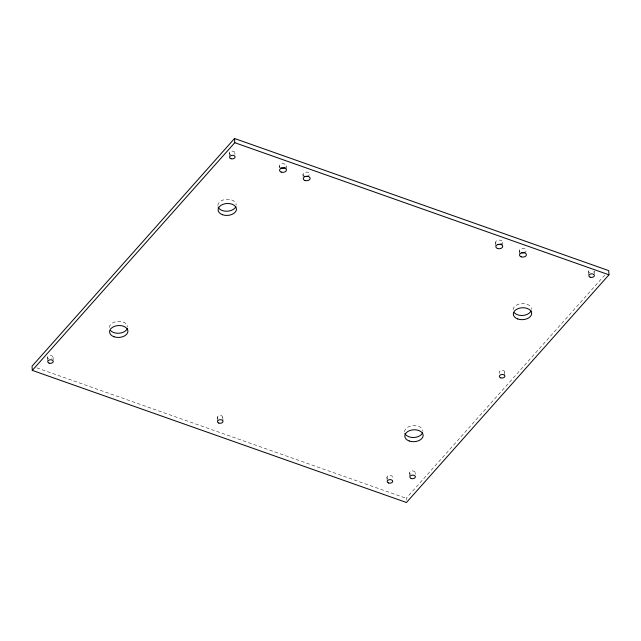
<?xml version="1.0" encoding="UTF-8"?>
<svg xmlns="http://www.w3.org/2000/svg" width="641" height="641" viewBox="0 0 641 641"><rect width="100%" height="100%" fill="white"/><g stroke="black" fill="none" stroke-linecap="round" stroke-linejoin="round"><path stroke-width="0.48" stroke-dasharray="3.21 2.4" d="M406.314 499.988L406.218 498.305L604.727 275.093M36.761 367.854L406.218 498.305M594.135 271.367L594.279 273.883M588.622 271.504L588.815 274.861M519.282 250.751L519.474 254.108M502.488 242.218L502.68 245.575M504.635 372.004L504.828 375.362M495.597 242.386L495.789 245.743M415.136 472.649L415.232 474.324M409.623 472.786L409.815 476.143M386.956 477.273L387.156 480.63M302.985 174.384L303.129 176.9M286.198 165.851L286.391 169.208M279.308 166.019L279.404 167.694M234.854 152.838L234.951 154.521M229.342 152.975L229.534 156.332M222.756 417.211L222.948 420.568M217.243 417.347L217.435 420.704M53.035 357.285L53.179 359.801M47.522 357.422L47.714 360.779M410.969 474.3A2.756 1.787 -3.3 0 1 410.144 471.744A2.756 1.787 -3.3 0 1 414.182 471.303A2.756 1.787 -3.3 0 1 414.302 473.931M499.908 373.391A2.756 1.787 -3.3 0 1 499.956 370.859A2.756 1.787 -3.3 0 1 503.858 370.762A2.756 1.787 -3.3 0 1 503.802 373.294M594.055 270.911A2.756 1.787 -3.3 0 1 593.75 272.273M589.968 273.026A2.756 1.787 -3.3 0 1 588.654 271.271A2.756 1.787 -3.3 0 1 590.706 269.725M387.741 478.523A2.756 1.787 -3.3 0 1 387.789 475.991A2.756 1.787 -3.3 0 1 391.691 475.894A2.756 1.787 -3.3 0 1 391.635 478.426M218.02 418.597A2.756 1.787 -3.3 0 1 217.908 416.185A2.756 1.787 -3.3 0 1 221.61 415.777A2.756 1.787 -3.3 0 1 222.363 418.116M48.868 358.944A2.756 1.787 -3.3 0 1 48.195 356.26A2.756 1.787 -3.3 0 1 52.418 356.156A2.756 1.787 -3.3 0 1 51.625 358.872M230.688 154.497A2.756 1.787 -3.3 0 1 229.734 152.069A2.756 1.787 -3.3 0 1 233.508 151.324A2.756 1.787 -3.3 0 1 234.47 153.744M404.543 431.77A9.198 5.961 -3.3 0 1 413.854 425.576A9.198 5.961 -3.3 0 1 422.916 431.313M513.072 309.731A9.198 5.961 -3.3 0 1 522.383 303.538A9.198 5.961 -3.3 0 1 531.445 309.283M217.844 205.489A9.198 5.961 -3.3 0 1 227.146 199.295A9.198 5.961 -3.3 0 1 236.217 205.04M109.315 327.527A9.198 5.961 -3.3 0 1 118.625 321.333A9.198 5.961 -3.3 0 1 127.687 327.07M520.252 252.306A3.445 2.235 -3.3 0 1 520.115 249.293A3.445 2.235 -3.3 0 1 524.739 248.78A3.445 2.235 -3.3 0 1 525.684 251.713M496.038 243.5A3.445 2.235 -3.3 0 1 498.634 240.095A3.445 2.235 -3.3 0 1 502.36 242.803M303.962 175.938A3.445 2.235 -3.3 0 1 305.581 172.157A3.445 2.235 -3.3 0 1 309.747 174.793M280.285 167.573A3.445 2.235 -3.3 0 1 281.904 163.792A3.445 2.235 -3.3 0 1 286.062 166.428"/><path stroke-width="0.96" d="M234.542 138.496L32.05 366.187L32.29 370.386L406.458 502.504L608.95 274.813L608.71 270.614L234.542 138.496L234.782 142.695L32.29 370.386M234.782 142.695L608.95 274.813M422.571 432.867A9.198 5.961 -3.3 0 1 413.605 437.507A9.198 5.961 -3.3 0 1 404.824 433.308M531.101 310.829A9.198 5.961 -3.3 0 1 523.336 315.396A9.198 5.961 -3.3 0 1 514.242 312.688M235.872 206.586A9.198 5.961 -3.3 0 1 226.906 211.234A9.198 5.961 -3.3 0 1 218.124 207.027M127.343 328.625A9.198 5.961 -3.3 0 1 119.579 333.184A9.198 5.961 -3.3 0 1 110.484 330.484M525.123 252.185A3.445 2.235 -3.3 0 1 521.79 252.85M501.446 243.828A3.445 2.235 -3.3 0 1 498.105 244.485M308.834 175.818A3.445 2.235 -3.3 0 1 304.667 176.275M285.157 167.453A3.445 2.235 -3.3 0 1 280.99 167.918M388.55 482.985A2.756 1.787 -3.3 0 0 392.709 481.335A2.756 1.787 -3.3 0 0 388.606 479.885A2.756 1.787 -3.3 0 0 388.55 482.985M218.829 423.06A2.756 1.787 -3.3 0 0 222.996 421.409A2.756 1.787 -3.3 0 0 218.893 419.959A2.756 1.787 -3.3 0 0 218.829 423.06M49.109 363.135A2.756 1.787 -3.3 0 0 53.275 361.484A2.756 1.787 -3.3 0 0 49.173 360.034A2.756 1.787 -3.3 0 0 49.109 363.135M230.928 158.688A2.756 1.787 -3.3 0 0 235.095 157.037A2.756 1.787 -3.3 0 0 230.992 155.587A2.756 1.787 -3.3 0 0 230.928 158.688M517.8 318.986A9.198 5.961 -3.3 0 0 531.685 313.473A9.198 5.961 -3.3 0 0 518.008 308.65A9.198 5.961 -3.3 0 0 517.8 318.986M590.209 277.216A2.756 1.787 -3.3 0 0 594.375 275.566A2.756 1.787 -3.3 0 0 590.273 274.116A2.756 1.787 -3.3 0 0 590.209 277.216M500.709 377.853A2.756 1.787 -3.3 0 0 504.876 376.203A2.756 1.787 -3.3 0 0 500.773 374.753A2.756 1.787 -3.3 0 0 500.709 377.853M409.27 441.016A9.198 5.961 -3.3 0 0 423.156 435.511A9.198 5.961 -3.3 0 0 409.487 430.68A9.198 5.961 -3.3 0 0 409.27 441.016M411.21 478.498A2.756 1.787 -3.3 0 0 415.376 476.84A2.756 1.787 -3.3 0 0 411.274 475.39A2.756 1.787 -3.3 0 0 411.21 478.498M222.571 214.743A9.198 5.961 -3.3 0 0 236.457 209.23A9.198 5.961 -3.3 0 0 222.78 204.407A9.198 5.961 -3.3 0 0 222.571 214.743M114.042 336.773A9.198 5.961 -3.3 0 0 127.928 331.269A9.198 5.961 -3.3 0 0 114.258 326.437A9.198 5.961 -3.3 0 0 114.042 336.773M521.205 256.841A3.445 2.235 -3.3 0 0 526.405 254.773A3.445 2.235 -3.3 0 0 521.285 252.963A3.445 2.235 -3.3 0 0 521.205 256.841M497.52 248.484A3.445 2.235 -3.3 0 0 502.728 246.416A3.445 2.235 -3.3 0 0 497.6 244.606A3.445 2.235 -3.3 0 0 497.52 248.484M304.916 180.474A3.445 2.235 -3.3 0 0 310.116 178.406A3.445 2.235 -3.3 0 0 304.988 176.596A3.445 2.235 -3.3 0 0 304.916 180.474M281.231 172.109A3.445 2.235 -3.3 0 0 286.439 170.041A3.445 2.235 -3.3 0 0 281.311 168.23A3.445 2.235 -3.3 0 0 281.231 172.109"/></g></svg>
